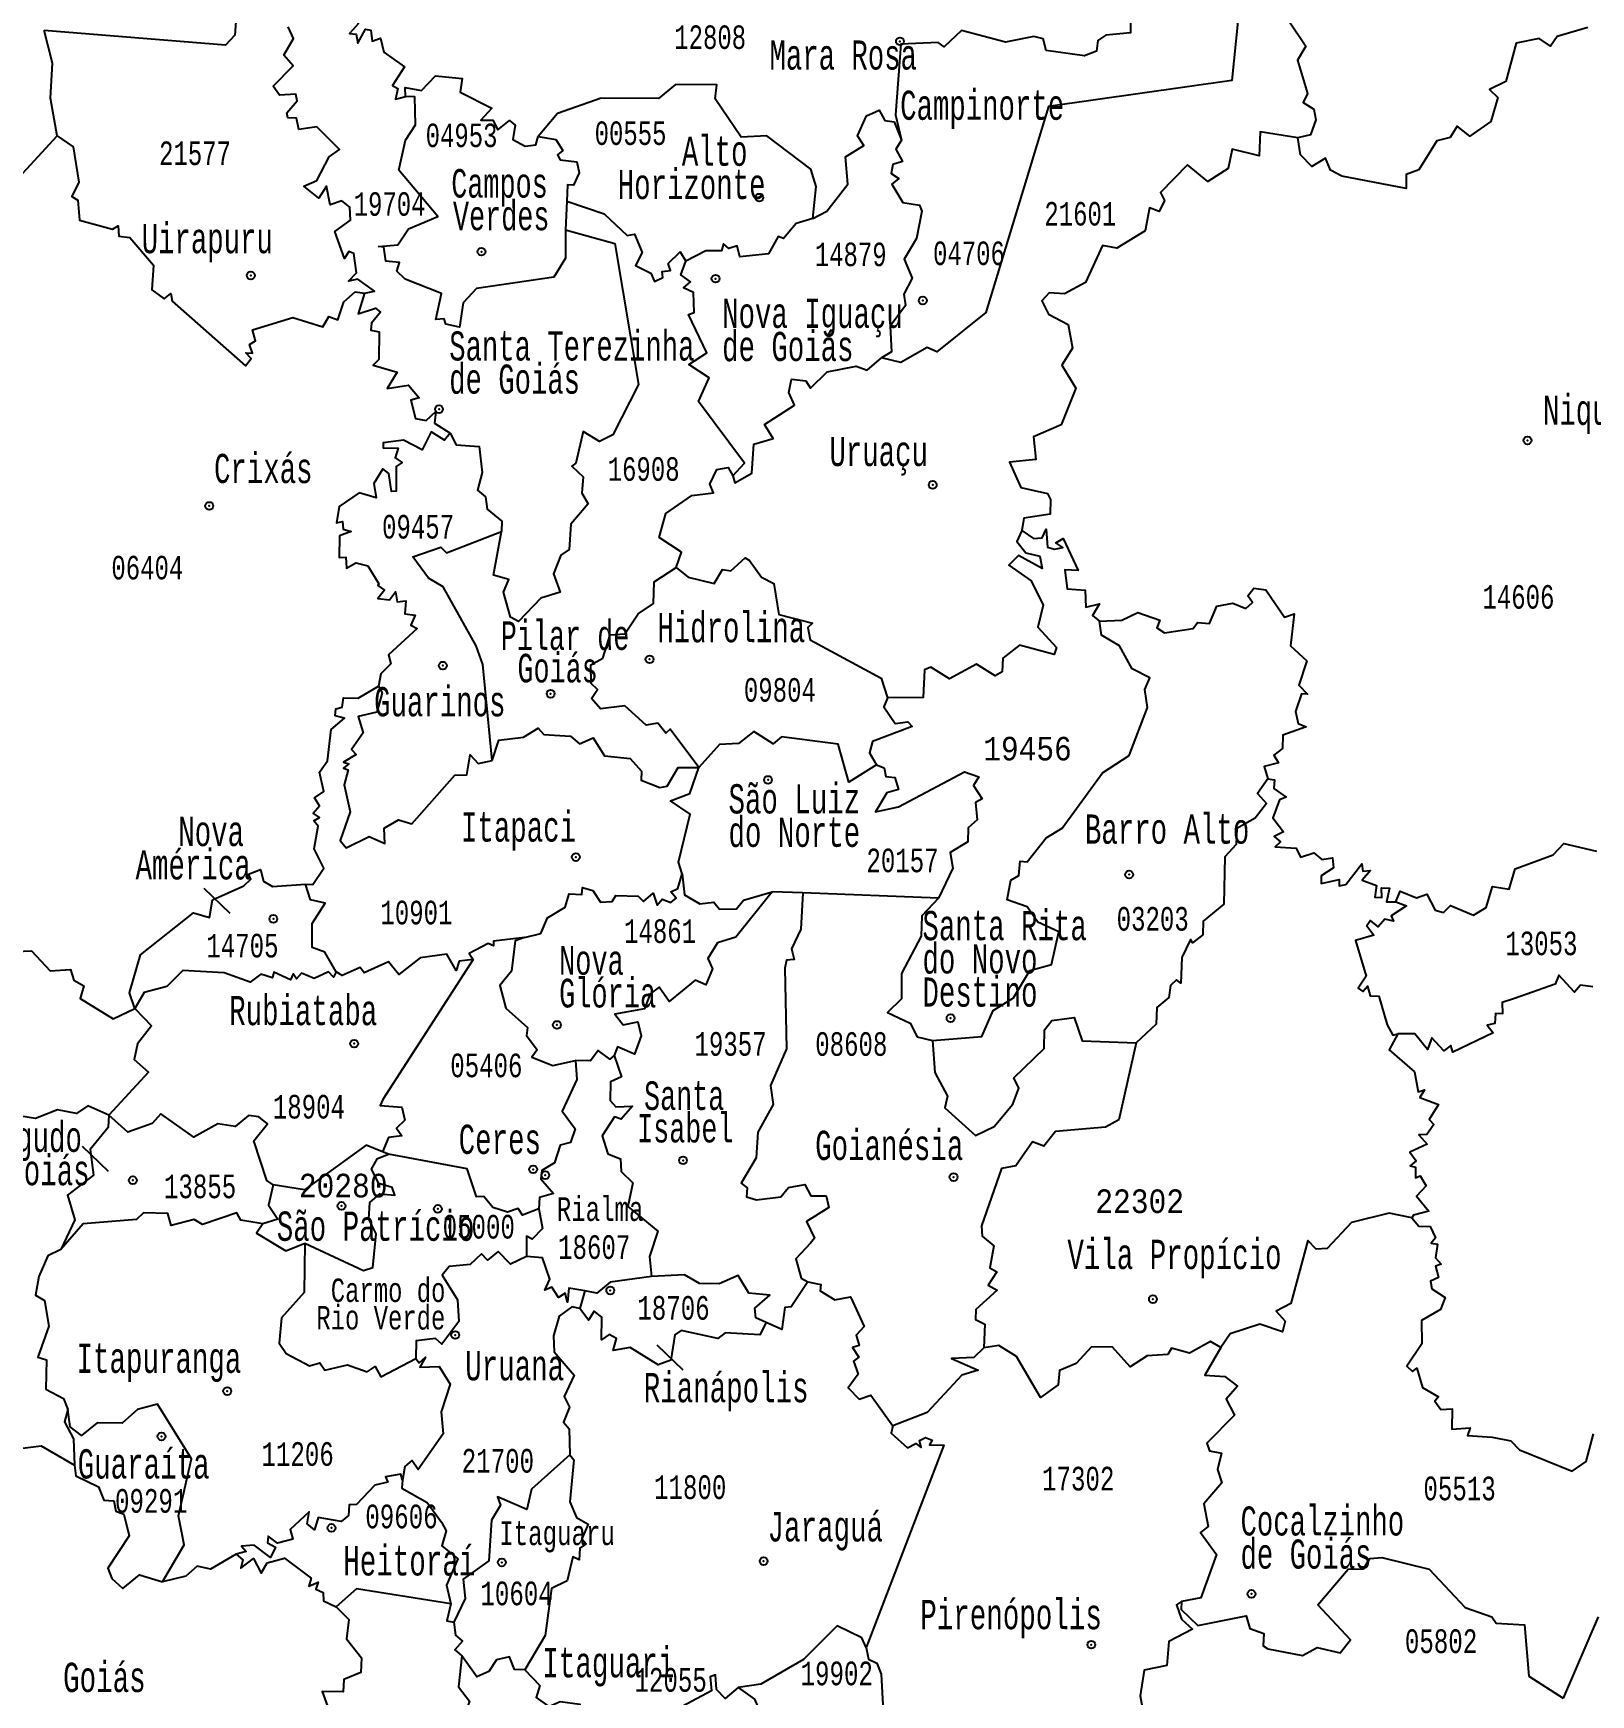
# Model space of a CAD drawing. Header units: millimetres. Extents: x 9851 to 10267, y 23387 to 23778.
# Drawn here: x 10089.04 to 10106.88, y 23565.69 to 23584.72 of the extents above; entities that cross this region are included whole.
import ezdxf
from ezdxf.enums import TextEntityAlignment as Align

# ---------------------------------------------------------------- set-up
doc = ezdxf.new("R2010")
doc.units = ezdxf.units.MM
doc.layers.add('3', color=7, linetype='Continuous')
doc.styles.add('MONOTXT', font='MONOTXT', dxfattribs={"height": 0.2})

# ---------------------------------------------------------------- blocks, each defined once
blk = doc.blocks.new('SEDE')
at = {"layer": '3', "color": 7, "linetype": 'Continuous'}
blk.add_circle((0, 0), 0.00451, dxfattribs=at)

msp = doc.modelspace()

# ---------------------------------------------------------------- linework, layer by layer
at = {"color": 7, "linetype": 'Continuous'}
for p, q in [((10095.153, 23582.793), (10095.14, 23582.468)), ((10091.298, 23574.638), (10091.002, 23574.926)), ((10097.857, 23574.876), (10097.507, 23574.887)), ((10099.41, 23574.813), (10097.857, 23574.876)), ((10089.906, 23571.685), (10089.61, 23571.973)), ((10093.113, 23571.885), (10093.042, 23571.911)), ((10095.361, 23570.32), (10095.305, 23570.116)), ((10096.485, 23569.409), (10096.188, 23569.696)), ((10106.963, 23566.587), (10106.563, 23565.654))]:
    msp.add_line(p, q, dxfattribs=at)
for points in [[(10102.957, 23586.019), (10102.771, 23584.177), (10100.669, 23583.877), (10099.951, 23581.521), (10099.39, 23581.07), (10099.28, 23581.118), (10098.98, 23580.947), (10098.756, 23581)], [(10102.957, 23586.019), (10103.066, 23585.657), (10103.404, 23585.376), (10103.37, 23585.237), (10103.481, 23585.171), (10103.413, 23584.872), (10103.617, 23584.568), (10103.521, 23584.408), (10103.635, 23584.026), (10103.585, 23583.925), (10103.708, 23583.849), (10103.731, 23583.724), (10103.669, 23583.555), (10103.525, 23583.521)], [(10091.326, 23585.651), (10091.557, 23585.414), (10091.503, 23585.16), (10091.377, 23585.009), (10091.352, 23584.693), (10091.246, 23584.579), (10089.171, 23584.75)], [(10101.943, 23585.46), (10101.74, 23585.221), (10101.511, 23585.147), (10101.607, 23584.972), (10101.607, 23584.722), (10101.326, 23584.696), (10101.234, 23584.633), (10101.218, 23584.51), (10101.081, 23584.46), (10100.642, 23584.518), (10100.607, 23584.654), (10100.502, 23584.679), (10100.178, 23584.614), (10099.673, 23584.75), (10099.477, 23584.563), (10099.406, 23584.612), (10098.98, 23584.59), (10098.918, 23583.781), (10098.986, 23583.492)], [(10092.572, 23585.392), (10092.575, 23585.289), (10092.778, 23585.179), (10092.813, 23585.051), (10092.652, 23584.959), (10092.77, 23584.829), (10092.667, 23584.714), (10092.744, 23584.707), (10092.762, 23584.602), (10092.851, 23584.764), (10092.912, 23584.753), (10092.925, 23584.628), (10093.022, 23584.662), (10093.06, 23584.499), (10093.295, 23584.331), (10093.158, 23584.117), (10093.22, 23584.086), (10093.192, 23583.961), (10093.306, 23583.994)], [(10089.319, 23583.541), (10089.243, 23583.972), (10089.264, 23584.373), (10089.171, 23584.75)], [(10092.836, 23581.742), (10092.952, 23581.764), (10092.76, 23581.901), (10092.656, 23581.879), (10092.747, 23581.973), (10092.716, 23582.194), (10092.66, 23582.218), (10092.61, 23582.137), (10092.499, 23582.448), (10092.677, 23582.577), (10092.67, 23582.724), (10092.58, 23582.8), (10092.443, 23582.753), (10092.401, 23582.966), (10092.315, 23582.828), (10092.144, 23582.965), (10092.29, 23583.031), (10092.434, 23583.303), (10092.552, 23583.385), (10092.291, 23583.646), (10092.085, 23583.616), (10092.06, 23583.746), (10091.959, 23583.749), (10091.948, 23583.806), (10092.066, 23583.942), (10092.053, 23584.018), (10091.866, 23584.008), (10091.793, 23584.11), (10092.022, 23584.345), (10091.914, 23584.464), (10092.024, 23584.656), (10091.965, 23584.79)], [(10106.847, 23584.783), (10106.496, 23584.678), (10106.417, 23584.567), (10106.29, 23584.657), (10106.024, 23584.603), (10105.908, 23584.164), (10105.718, 23584.072), (10105.816, 23583.983), (10105.734, 23583.708), (10105.494, 23583.538), (10105.349, 23583.653), (10105.268, 23583.525), (10105.118, 23583.484), (10104.91, 23583.153), (10104.764, 23583.099), (10104.767, 23582.939), (10104.027, 23583.081), (10103.899, 23583.151), (10103.841, 23583.287), (10103.685, 23583.19), (10103.555, 23583.326), (10103.525, 23583.521)], [(10093.306, 23583.994), (10093.304, 23584.095), (10093.491, 23584.061), (10093.65, 23584.228), (10093.957, 23584.199), (10093.933, 23584.042), (10094.294, 23583.86), (10094.171, 23583.722), (10094.309, 23583.72), (10094.363, 23583.612), (10094.497, 23583.718), (10094.562, 23583.666), (10094.538, 23583.501), (10094.679, 23583.423), (10094.801, 23583.44), (10094.826, 23583.534)], [(10097.97, 23582.596), (10098.01, 23582.962), (10097.948, 23583.16), (10097.443, 23583.544), (10097.151, 23583.528), (10096.854, 23583.967), (10096.872, 23584.128), (10096.398, 23584.13), (10096.203, 23583.969), (10095.546, 23583.972), (10095.048, 23583.799), (10094.826, 23583.534)], [(10095.14, 23582.468), (10095.14, 23582.14), (10095.006, 23581.924), (10094.121, 23581.795), (10093.967, 23581.631), (10093.927, 23581.35), (10093.77, 23581.385), (10093.75, 23581.449), (10093.654, 23581.438), (10093.719, 23581.739), (10093.302, 23581.903), (10093.209, 23581.993), (10093.237, 23582.094), (10093.082, 23582.106), (10093.06, 23582.268), (10093, 23582.274), (10093.221, 23582.294), (10093.342, 23582.477), (10093.679, 23582.618), (10093.23, 23583.149), (10093.307, 23583.492), (10093.422, 23583.667), (10093.413, 23583.99), (10093.306, 23583.994)], [(10097.97, 23582.596), (10098.133, 23582.678), (10098.373, 23582.989), (10098.346, 23583.303), (10098.557, 23583.432), (10098.483, 23583.542), (10098.584, 23583.77), (10098.732, 23583.835), (10098.797, 23583.719), (10098.901, 23583.701), (10098.986, 23583.492)], [(10103.525, 23583.521), (10103.094, 23583.59), (10103.082, 23583.314), (10102.774, 23583.389), (10102.727, 23583.17), (10102.496, 23583.021), (10102.263, 23583.211), (10101.951, 23582.892), (10101.997, 23582.802), (10101.939, 23582.677), (10101.825, 23582.718), (10101.777, 23582.456), (10101.453, 23582.257), (10101.29, 23582.288), (10101.095, 23581.863), (10100.855, 23581.733), (10100.676, 23581.743), (10100.594, 23581.653), (10100.67, 23581.499), (10100.896, 23581.384), (10100.946, 23581.113), (10100.824, 23580.915), (10100.982, 23580.652), (10100.814, 23580.235), (10100.497, 23580.098), (10100.525, 23579.838), (10100.223, 23579.805), (10100.354, 23579.515), (10100.659, 23579.448), (10100.693, 23579.379), (10100.689, 23579.211), (10100.388, 23579.167), (10100.365, 23579.025)], [(10087.23, 23581.274), (10089.319, 23583.541)], [(10089.319, 23583.541), (10089.501, 23583.418), (10089.567, 23583.013), (10089.485, 23582.849), (10089.555, 23582.806), (10089.573, 23582.577), (10089.952, 23582.474), (10090.018, 23582.512), (10090.026, 23582.392), (10090.149, 23582.377), (10090.42, 23582.06), (10090.401, 23581.778), (10090.544, 23581.678), (10090.619, 23581.737), (10090.637, 23581.65), (10091.476, 23580.911), (10091.54, 23580.994), (10091.477, 23581.057), (10091.557, 23581.054), (10091.522, 23581.155), (10091.591, 23581.197), (10091.556, 23581.323), (10092.018, 23581.464), (10092.36, 23581.354), (10092.428, 23581.473), (10092.531, 23581.435), (10092.601, 23581.641), (10092.731, 23581.755), (10092.836, 23581.742)], [(10094.826, 23583.534), (10095.028, 23583.499), (10095.108, 23583.376), (10095.048, 23583.325), (10095.08, 23583.267), (10095.269, 23583.245), (10095.297, 23583.12), (10095.229, 23582.979), (10095.164, 23582.983), (10095.153, 23582.793)], [(10098.986, 23583.492), (10098.921, 23583.391), (10098.998, 23583.25), (10098.888, 23583.215), (10098.868, 23583.112), (10098.957, 23583.054), (10098.877, 23582.989), (10099.002, 23582.779), (10099.193, 23582.747), (10099.219, 23582.679), (10099.158, 23582.368), (10099.016, 23582.13), (10099.108, 23581.912), (10099.015, 23581.73), (10099.032, 23581.599), (10098.858, 23581.363), (10098.873, 23581.068), (10098.756, 23581)], [(10095.153, 23582.793), (10095.583, 23582.649), (10095.846, 23582.402), (10095.93, 23582.417), (10096.016, 23582.205), (10095.939, 23582.059), (10096.115, 23581.97), (10096.157, 23581.876), (10096.252, 23581.921), (10096.246, 23581.989), (10096.343, 23582.001), (10096.313, 23582.079), (10096.452, 23582.216), (10096.516, 23582.108)], [(10095.14, 23582.468), (10095.706, 23582.31), (10095.975, 23580.694), (10095.68, 23580.118), (10095.528, 23580.044), (10095.34, 23580.158), (10095.258, 23579.793), (10095.213, 23579.759), (10095.341, 23579.637), (10095.328, 23579.452), (10095.4, 23579.328), (10095.2, 23579.097), (10095.183, 23578.808), (10095.087, 23578.74), (10095.003, 23578.527), (10095.077, 23578.319), (10094.855, 23578.251), (10094.602, 23577.981), (10094.508, 23578.031), (10094.43, 23578.318), (10094.492, 23578.462), (10094.315, 23578.514), (10094.406, 23579.012)], [(10097.97, 23582.596), (10097.782, 23582.537), (10097.635, 23582.367), (10097.576, 23582.388), (10097.462, 23582.191), (10097.136, 23582.157), (10097.104, 23582.283), (10097.01, 23582.251), (10096.95, 23582.306), (10096.924, 23582.225), (10096.748, 23582.225), (10096.516, 23582.108)], [(10097.057, 23579.649), (10097.189, 23579.793), (10096.663, 23580.499), (10096.784, 23580.773), (10096.551, 23580.923), (10096.756, 23581.058), (10096.547, 23581.498), (10096.611, 23581.518), (10096.605, 23581.747), (10096.492, 23581.801), (10096.572, 23581.872), (10096.459, 23581.951), (10096.516, 23582.108)], [(10092.836, 23581.742), (10092.767, 23581.505), (10092.963, 23581.57), (10093.02, 23581.523), (10092.917, 23581.397), (10092.91, 23581.316), (10093.007, 23581.298), (10093.002, 23580.982), (10092.938, 23580.917), (10093.211, 23580.838), (10093.099, 23580.648), (10093.342, 23580.686), (10093.465, 23580.542), (10093.367, 23580.517), (10093.422, 23580.306), (10093.544, 23580.285), (10093.653, 23580.387), (10093.638, 23580.252), (10093.817, 23580.137)], [(10097.057, 23579.649), (10097.077, 23579.568), (10097.272, 23579.68), (10097.297, 23580.012), (10097.517, 23580.078), (10097.419, 23580.238), (10097.762, 23580.459), (10097.695, 23580.605), (10097.728, 23580.757), (10097.891, 23580.736), (10097.944, 23580.655), (10098.136, 23580.84), (10098.466, 23580.904), (10098.594, 23580.858), (10098.756, 23581)], [(10093.817, 23580.137), (10093.755, 23580.058), (10093.602, 23580.153), (10093.498, 23579.948), (10093.285, 23580.058), (10093.052, 23580.027), (10093.051, 23579.969), (10093.222, 23579.968), (10093.187, 23579.854), (10093.27, 23579.801), (10093.202, 23579.758), (10093.201, 23579.473), (10093.147, 23579.472), (10093.117, 23579.675), (10093.046, 23579.728), (10092.945, 23579.562), (10092.972, 23579.396), (10092.775, 23579.457), (10092.548, 23579.299), (10092.517, 23579.112), (10092.585, 23579.126), (10092.595, 23579.038), (10092.686, 23579.014), (10092.552, 23578.964), (10092.549, 23578.716), (10092.625, 23578.717), (10092.632, 23578.594), (10092.737, 23578.655), (10092.876, 23578.621), (10093.002, 23578.415), (10092.99, 23578.396), (10093.068, 23578.342), (10092.99, 23578.247), (10093.125, 23578.23), (10093.194, 23578.323), (10093.21, 23578.208), (10093.311, 23578.218), (10093.3, 23578.068), (10093.417, 23578.055), (10093.367, 23577.941), (10093.441, 23577.902), (10093.113, 23577.599), (10093.141, 23577.496), (10093.023, 23577.382), (10092.997, 23577.241)], [(10093.817, 23580.137), (10093.889, 23580.006), (10094.151, 23579.987), (10094.186, 23579.688), (10094.133, 23579.487), (10094.223, 23579.41), (10094.242, 23579.267), (10094.412, 23579.132), (10094.406, 23579.012)], [(10096.407, 23578.601), (10096.469, 23578.774), (10096.213, 23578.943), (10096.288, 23579.22), (10096.585, 23579.423), (10096.833, 23579.454), (10096.791, 23579.554), (10096.872, 23579.721), (10097.003, 23579.744), (10097.057, 23579.649)], [(10094.299, 23576.39), (10094.193, 23577.491), (10094.118, 23577.703), (10093.739, 23578.38), (10093.571, 23578.477), (10093.393, 23578.722), (10093.712, 23578.833), (10093.778, 23578.767), (10094.406, 23579.012)], [(10100.365, 23579.025), (10100.309, 23578.897), (10100.412, 23578.767), (10100.572, 23578.729), (10100.597, 23578.587), (10100.328, 23578.736), (10100.216, 23578.626), (10100.47, 23578.447), (10100.608, 23578.169), (10100.546, 23577.916), (10100.761, 23577.686), (10100.735, 23577.606), (10100.337, 23577.71), (10100.147, 23577.561), (10100.141, 23577.404), (10100.06, 23577.361), (10099.844, 23577.492), (10099.535, 23577.325), (10099.322, 23577.459), (10099.251, 23577.427), (10099.235, 23577.111), (10098.826, 23577.11)], [(10100.365, 23579.025), (10100.499, 23578.933), (10100.599, 23578.94), (10100.642, 23579.039), (10100.657, 23578.833), (10100.739, 23578.812), (10100.835, 23578.828), (10100.754, 23578.883), (10100.839, 23578.932), (10101.008, 23578.566), (10100.856, 23578.574), (10100.882, 23578.357), (10101.088, 23578.342), (10101.098, 23578.145), (10101.252, 23578.185), (10101.175, 23578.049), (10101.254, 23577.986)], [(10096.407, 23578.601), (10096.542, 23578.488), (10096.843, 23578.417), (10096.936, 23578.579), (10097.032, 23578.564), (10097.196, 23578.71), (10097.246, 23578.68), (10097.384, 23578.488), (10097.525, 23578.417), (10097.583, 23578.063), (10097.969, 23577.963), (10097.913, 23577.915), (10097.942, 23577.771), (10098.752, 23577.334), (10098.826, 23577.11)], [(10096.665, 23576.31), (10096.339, 23576.749), (10096.288, 23576.702), (10096.198, 23576.819), (10096.063, 23576.795), (10095.817, 23577.016), (10095.54, 23576.981), (10095.438, 23577.099), (10095.506, 23577.204), (10095.434, 23577.272), (10095.43, 23577.487), (10095.568, 23577.562), (10095.652, 23577.828), (10095.817, 23577.842), (10095.972, 23578.07), (10096.145, 23578.187), (10096.155, 23578.435), (10096.407, 23578.601)], [(10101.254, 23577.986), (10101.51, 23577.999), (10101.693, 23578.087), (10101.943, 23577.996), (10101.911, 23577.908), (10101.997, 23577.851), (10102.328, 23577.901), (10102.375, 23577.969), (10102.514, 23577.959), (10102.596, 23578.157), (10102.78, 23578.192), (10102.93, 23578.131), (10103.007, 23578.199), (10102.951, 23578.275), (10103.02, 23578.362), (10103.16, 23578.345), (10103.374, 23578.031), (10103.483, 23578.07), (10103.44, 23577.704), (10103.629, 23577.531), (10103.536, 23577.255), (10103.636, 23577.152), (10103.568, 23577.155), (10103.498, 23576.953), (10103.529, 23576.816), (10103.622, 23576.777), (10103.353, 23576.68), (10103.35, 23576.529), (10103.25, 23576.451), (10103.302, 23576.365), (10103.139, 23576.322), (10103.182, 23576.18)], [(10099.341, 23573.185), (10099.906, 23573.23), (10100.035, 23573.529), (10100.27, 23573.674), (10100.457, 23573.985), (10100.705, 23574.056), (10100.788, 23574.429), (10100.546, 23574.538), (10100.427, 23574.716), (10100.197, 23574.794), (10100.238, 23575.019), (10100.332, 23575.073), (10100.347, 23575.237), (10100.427, 23575.229), (10100.643, 23575.504), (10100.827, 23575.615), (10101.29, 23576.251), (10101.594, 23576.449), (10101.804, 23576.997), (10101.773, 23577.202), (10101.832, 23577.337), (10101.629, 23577.44), (10101.481, 23577.703), (10101.276, 23577.826), (10101.254, 23577.986)], [(10092.163, 23574.975), (10092.246, 23574.97), (10092.371, 23575.158), (10092.26, 23575.38), (10092.308, 23575.637), (10092.256, 23575.7), (10092.323, 23575.738), (10092.25, 23575.788), (10092.323, 23575.87), (10092.265, 23575.963), (10092.373, 23576.034), (10092.324, 23576.256), (10092.415, 23576.387), (10092.457, 23576.747), (10092.607, 23576.877), (10092.503, 23576.901), (10092.509, 23576.981), (10092.583, 23577.001), (10092.597, 23577.107), (10092.765, 23577.103), (10092.997, 23577.241)], [(10092.997, 23577.241), (10093.04, 23577.167), (10092.979, 23576.943), (10092.764, 23576.893), (10092.823, 23576.709), (10092.687, 23576.517), (10092.742, 23576.46), (10092.599, 23576.371), (10092.657, 23576.351), (10092.599, 23576.303), (10092.649, 23576.285), (10092.603, 23576.113), (10092.672, 23575.804), (10092.56, 23575.476), (10092.626, 23575.389), (10092.891, 23575.52), (10093.072, 23575.44), (10093.062, 23575.615), (10093.227, 23575.712), (10093.379, 23575.665), (10093.873, 23576.221), (10094.008, 23576.227), (10094.046, 23576.454), (10094.138, 23576.356), (10094.299, 23576.39)], [(10098.826, 23577.11), (10098.785, 23577.005), (10098.913, 23576.815), (10099.061, 23576.835), (10099.107, 23576.781), (10098.653, 23576.61), (10098.621, 23576.479), (10098.7, 23576.341)], [(10094.299, 23576.39), (10094.377, 23576.623), (10094.658, 23576.657), (10094.827, 23576.759), (10094.891, 23576.69), (10095.197, 23576.67), (10095.299, 23576.583), (10095.457, 23576.65), (10095.587, 23576.444), (10095.879, 23576.413), (10096.01, 23576.268), (10096.004, 23576.165), (10096.219, 23576.081), (10096.305, 23576.096), (10096.431, 23576.311), (10096.665, 23576.31)], [(10098.7, 23576.341), (10098.384, 23576.144), (10098.263, 23576.579), (10097.611, 23576.662), (10097.517, 23576.583), (10097.295, 23576.724), (10097.122, 23576.585), (10096.902, 23576.575), (10096.665, 23576.31)], [(10098.7, 23576.341), (10098.787, 23576.305), (10098.809, 23576.209), (10098.909, 23576.195), (10098.951, 23576.058), (10098.82, 23576.021), (10098.688, 23575.803), (10098.953, 23575.862), (10099.708, 23576.261), (10099.872, 23576.203), (10099.812, 23576.106), (10099.911, 23575.952), (10099.833, 23575.91), (10099.853, 23575.71), (10099.751, 23575.619), (10099.748, 23575.459), (10099.545, 23575.338), (10099.575, 23575.159), (10099.41, 23574.813)], [(10096.474, 23575.093), (10096.433, 23575.225), (10096.567, 23575.776), (10096.34, 23575.93), (10096.562, 23576.014), (10096.665, 23576.31)], [(10103.182, 23576.18), (10103.062, 23576.012), (10103.165, 23575.899), (10103.038, 23575.729), (10102.825, 23575.611), (10102.819, 23575.429), (10102.69, 23575.286), (10102.676, 23574.745), (10102.442, 23574.552), (10102.436, 23574.393), (10102.32, 23574.304), (10102.294, 23574.343), (10102.195, 23574.137), (10102.184, 23573.843), (10102.137, 23573.879), (10102.067, 23573.813), (10102.047, 23573.679), (10101.909, 23573.561), (10101.901, 23573.372), (10101.674, 23573.157)], [(10103.182, 23576.18), (10103.258, 23576.17), (10103.25, 23576.07), (10103.39, 23575.97), (10103.316, 23575.94), (10103.237, 23575.734), (10103.36, 23575.575), (10103.253, 23575.521), (10103.328, 23575.459), (10103.265, 23575.404), (10103.506, 23575.386), (10103.556, 23575.283), (10103.709, 23575.333), (10103.799, 23575.259), (10103.92, 23575.278), (10103.932, 23575.163), (10103.792, 23575.069), (10103.792, 23574.983), (10103.997, 23575.03), (10104, 23574.954), (10104.075, 23574.971), (10104.256, 23575.209), (10104.269, 23575.123), (10104.356, 23575.13), (10104.262, 23575.02), (10104.427, 23574.959), (10104.408, 23574.825), (10104.486, 23574.821), (10104.483, 23574.931), (10104.573, 23574.928), (10104.541, 23574.771), (10104.647, 23574.772)], [(10087.612, 23575.359), (10087.719, 23575.398), (10087.948, 23575.331), (10088.071, 23575.196), (10088.313, 23575.134), (10088.391, 23574.67), (10088.728, 23574.596), (10088.686, 23574.478), (10088.91, 23574.424), (10088.87, 23574.315), (10088.764, 23574.305), (10088.846, 23574.203), (10089.024, 23574.21), (10089.239, 23573.982), (10089.473, 23573.998), (10089.511, 23573.874), (10089.625, 23573.809), (10089.581, 23573.665), (10089.959, 23573.433), (10090.208, 23573.552)], [(10104.647, 23574.772), (10104.697, 23574.894), (10104.882, 23574.819), (10105.002, 23574.862), (10105.096, 23574.679), (10105.194, 23574.649), (10105.273, 23574.732), (10105.536, 23574.619), (10105.681, 23574.709), (10105.753, 23574.95), (10105.943, 23574.918), (10106.015, 23575.151), (10106.449, 23575.31), (10106.571, 23575.439), (10106.945, 23575.352)], [(10090.208, 23573.552), (10090.146, 23573.73), (10090.273, 23574.166), (10090.879, 23574.648), (10091.063, 23574.595), (10091.097, 23574.797), (10091.457, 23574.956), (10091.538, 23575.033), (10091.509, 23575.091), (10091.647, 23575.143), (10091.683, 23575.01), (10091.784, 23574.95), (10092.163, 23574.975)], [(10094.67, 23574.366), (10094.857, 23574.41), (10094.934, 23574.591), (10095.137, 23574.71), (10095.182, 23574.863), (10095.326, 23574.856), (10095.335, 23574.938), (10095.452, 23574.903), (10095.539, 23574.769), (10095.675, 23574.776), (10095.715, 23574.845), (10095.97, 23574.839), (10096.034, 23574.777), (10096.142, 23574.87), (10096.189, 23574.734), (10096.245, 23574.804), (10096.346, 23574.764), (10096.405, 23574.816), (10096.347, 23574.886), (10096.425, 23574.925), (10096.474, 23575.093)], [(10096.474, 23575.093), (10096.503, 23574.852), (10096.677, 23574.749), (10096.836, 23574.77), (10096.904, 23574.689), (10097.099, 23574.694), (10097.177, 23574.793), (10097.507, 23574.887)], [(10092.514, 23573.973), (10092.382, 23574.196), (10092.24, 23574.249), (10092.239, 23574.526), (10092.386, 23574.758), (10092.219, 23574.794), (10092.163, 23574.975)], [(10097.507, 23574.887), (10097.091, 23574.369), (10096.878, 23574.303), (10096.77, 23574.125), (10096.823, 23574.007), (10096.746, 23573.822), (10096.623, 23573.875), (10096.325, 23573.63), (10096.212, 23573.797), (10096.107, 23573.721), (10096.044, 23573.549), (10095.705, 23573.488), (10095.799, 23573.363), (10095.966, 23573.398), (10096.006, 23573.238), (10095.931, 23573.03), (10095.734, 23573.113), (10095.697, 23573.012)], [(10097.857, 23574.876), (10097.833, 23574.461), (10097.728, 23574.233), (10097.758, 23574.112), (10097.669, 23574.106), (10097.65, 23574.014), (10097.67, 23573.088), (10097.486, 23572.67), (10097.516, 23572.452), (10097.343, 23572.135), (10097.324, 23571.84), (10097.15, 23571.553), (10097.22, 23571.5), (10097.211, 23571.394), (10097.327, 23571.361), (10097.605, 23571.397), (10097.691, 23571.503), (10097.878, 23571.536), (10097.95, 23571.407), (10098.124, 23571.407), (10098.155, 23571.275), (10097.899, 23571.112), (10097.99, 23570.921), (10097.945, 23570.863), (10097.778, 23570.686), (10097.838, 23570.464), (10097.916, 23570.423)], [(10099.41, 23574.813), (10099.219, 23574.611), (10099.212, 23574.379), (10098.985, 23573.952), (10098.986, 23573.663), (10098.827, 23573.505), (10099.085, 23573.383), (10099.165, 23573.226), (10099.341, 23573.185)], [(10104.647, 23574.772), (10104.768, 23574.727), (10104.593, 23574.611), (10104.621, 23574.551), (10104.52, 23574.576), (10104.443, 23574.487), (10104.356, 23574.557), (10104.316, 23574.499), (10104.395, 23574.392), (10104.187, 23574.329), (10104.309, 23573.923), (10104.216, 23573.785), (10104.268, 23573.747), (10104.323, 23573.808), (10104.352, 23573.697), (10104.451, 23573.694), (10104.548, 23573.363), (10104.614, 23573.247), (10104.669, 23573.263)], [(10094.67, 23574.366), (10094.314, 23574.323), (10094.314, 23574.267), (10094.252, 23574.296), (10094.038, 23574.181), (10094.083, 23574.114)], [(10094.67, 23574.366), (10094.562, 23574.327), (10094.522, 23573.978), (10094.386, 23573.815), (10094.457, 23573.554), (10094.706, 23573.332), (10094.693, 23573.244), (10094.816, 23573.08), (10094.752, 23572.994), (10094.995, 23572.898), (10095.255, 23572.957)], [(10094.083, 23574.114), (10093.92, 23574.095), (10093.887, 23573.988), (10093.779, 23574.172), (10093.476, 23574.13), (10093.232, 23573.939), (10093.112, 23574.087), (10092.835, 23573.96), (10092.787, 23574.02), (10092.581, 23573.93), (10092.514, 23573.973)], [(10094.083, 23574.114), (10093.049, 23572.51), (10093.018, 23572.441), (10093.267, 23572.422), (10093.299, 23572.274), (10093.205, 23572.181), (10093.267, 23572.093), (10093.111, 23572.074), (10093.042, 23571.911)], [(10092.514, 23573.973), (10092.483, 23573.912), (10092.425, 23573.971), (10092.263, 23573.893), (10092.115, 23573.956), (10092.058, 23573.892), (10092.021, 23573.95), (10091.991, 23573.881), (10091.798, 23573.966), (10091.784, 23573.902), (10091.649, 23573.944), (10091.527, 23573.853), (10091.232, 23573.958), (10090.756, 23573.987), (10090.576, 23573.802), (10090.314, 23573.736), (10090.208, 23573.552)], [(10106.902, 23573.801), (10106.762, 23573.817), (10106.692, 23573.74), (10106.512, 23573.932), (10106.471, 23573.831), (10106.006, 23573.665), (10105.865, 23573.621), (10105.87, 23573.49), (10105.79, 23573.495), (10105.78, 23573.381), (10105.694, 23573.359), (10105.761, 23573.274), (10105.299, 23573.05), (10105.277, 23573.126), (10105.195, 23573.068), (10105.06, 23573.214), (10105.01, 23573.083), (10104.863, 23573.261), (10104.669, 23573.263)], [(10090.208, 23573.552), (10090.397, 23573.354), (10090.237, 23573.145), (10090.201, 23572.966), (10090.366, 23572.822), (10089.91, 23572.331)], [(10099.341, 23573.185), (10099.368, 23572.818), (10099.513, 23572.547), (10099.483, 23572.416), (10099.834, 23572.097), (10100.046, 23572.202), (10100.26, 23572.457), (10100.332, 23572.638), (10100.274, 23572.756), (10100.619, 23573.092), (10100.623, 23573.307), (10100.708, 23573.413), (10100.965, 23573.45), (10101.054, 23573.182), (10101.674, 23573.157)], [(10101.674, 23573.157), (10101.475, 23572.278), (10101.322, 23572.191), (10100.75, 23572.144), (10100.617, 23571.975), (10100.485, 23572.026), (10100.294, 23571.751), (10100.131, 23571.721), (10099.902, 23571.063), (10099.909, 23570.946), (10100.044, 23570.833), (10099.999, 23570.584), (10100.078, 23570.537), (10099.978, 23570.385), (10100.084, 23570.325), (10099.836, 23570.106), (10099.835, 23569.992), (10099.941, 23569.936), (10099.93, 23569.668)], [(10104.669, 23573.263), (10104.569, 23573.078), (10104.862, 23572.825), (10104.901, 23572.599), (10104.976, 23572.621), (10104.922, 23572.533), (10105.135, 23572.452), (10105.027, 23572.281), (10105.082, 23572.223), (10105.001, 23572.108), (10104.911, 23572.105), (10105.007, 23571.998), (10104.806, 23571.907), (10104.88, 23571.808), (10104.81, 23571.75), (10104.874, 23571.735), (10104.874, 23571.612), (10104.927, 23571.636), (10104.995, 23571.522), (10104.884, 23571.402), (10105.024, 23571.232), (10104.848, 23571.186), (10104.829, 23571.154)], [(10095.255, 23572.957), (10095.269, 23572.737), (10095.101, 23572.377), (10095.25, 23572.174), (10095.197, 23572.017), (10095.079, 23571.985), (10095.014, 23571.784), (10094.868, 23571.695), (10094.858, 23571.601), (10095.001, 23571.434), (10094.842, 23571.387), (10094.835, 23571.257)], [(10095.697, 23573.012), (10095.647, 23572.97), (10095.512, 23573.07), (10095.425, 23572.953), (10095.255, 23572.957)], [(10095.697, 23573.012), (10095.782, 23572.77), (10095.654, 23572.711), (10095.652, 23572.499), (10095.715, 23572.427), (10095.907, 23572.435), (10095.777, 23572.285), (10095.7, 23572.313), (10095.559, 23572.093), (10095.624, 23571.886), (10095.768, 23571.831), (10095.777, 23571.686), (10095.912, 23571.554), (10095.852, 23571.284), (10096.195, 23571.002), (10096.101, 23570.712), (10096.124, 23570.483)], [(10089.91, 23572.331), (10089.67, 23572.437), (10089.54, 23572.349), (10089.321, 23572.391), (10089.071, 23572.293), (10088.157, 23572.437)], [(10089.91, 23572.331), (10089.904, 23572.19), (10089.696, 23571.936), (10089.734, 23571.642), (10089.438, 23571.416), (10089.519, 23571.132), (10089.362, 23570.793)], [(10091.791, 23571.533), (10091.721, 23571.584), (10091.57, 23572.035), (10091.727, 23572.232), (10091.629, 23572.313), (10091.508, 23572.326), (10091.355, 23572.199), (10091.16, 23572.23), (10090.885, 23572.079), (10090.507, 23572.347), (10090.408, 23572.233), (10090.127, 23572.134), (10089.91, 23572.331)], [(10093.042, 23571.911), (10092.857, 23571.988), (10092.15, 23571.474), (10091.791, 23571.533)], [(10092.155, 23570.866), (10092.825, 23570.551), (10092.934, 23570.587), (10092.972, 23570.971), (10092.886, 23571.138), (10092.9, 23571.332), (10093.012, 23571.43), (10093.185, 23571.413), (10093.154, 23571.502), (10093.002, 23571.549), (10092.917, 23571.711), (10092.987, 23571.835), (10093.113, 23571.885)], [(10094.835, 23571.257), (10094.646, 23571.184), (10094.597, 23571.261), (10094.474, 23571.22), (10094.307, 23571.272), (10094.203, 23571.399), (10094.121, 23571.395), (10094.015, 23571.717), (10093.113, 23571.885)], [(10091.791, 23571.533), (10091.738, 23571.301), (10091.844, 23571.139), (10091.672, 23571.088)], [(10091.672, 23571.088), (10091.423, 23571.127), (10091.374, 23571.212), (10090.981, 23571.077), (10090.888, 23571.136), (10090.623, 23571.066), (10090.585, 23571.206), (10090.308, 23571.213), (10090.227, 23571.134), (10089.617, 23571.087), (10089.362, 23570.793)], [(10094.835, 23571.257), (10094.874, 23571.032), (10094.756, 23570.91), (10094.693, 23570.945), (10094.692, 23570.712)], [(10104.829, 23571.154), (10104.571, 23571.208), (10104.138, 23571.102), (10103.859, 23570.805), (10103.736, 23570.797), (10103.638, 23570.897), (10103.445, 23570.173), (10103.276, 23570.087), (10103.379, 23569.971), (10103.349, 23569.851), (10103.09, 23569.939), (10102.752, 23569.825), (10102.643, 23569.672)], [(10091.672, 23571.088), (10091.601, 23570.978), (10091.936, 23570.776), (10092.155, 23570.866)], [(10104.829, 23571.154), (10104.911, 23571.061), (10105.04, 23571.057), (10105.103, 23570.926), (10105.05, 23570.863), (10105.125, 23570.854), (10105.102, 23570.695), (10105.166, 23570.624), (10105.101, 23570.603), (10105.136, 23570.471), (10105.044, 23570.428), (10105.059, 23570.343), (10105.211, 23570.242), (10105.16, 23570.106), (10104.941, 23569.981), (10104.945, 23569.711), (10104.773, 23569.456), (10104.838, 23569.394), (10104.887, 23569.432), (10104.954, 23569.211), (10105.134, 23569.107), (10105.093, 23569.056), (10105.163, 23568.962), (10105.294, 23568.967), (10105.289, 23568.734), (10105.5, 23568.75), (10105.469, 23568.663), (10105.749, 23568.643), (10105.965, 23568.603), (10106.065, 23568.5), (10106.667, 23568.253), (10106.825, 23568.364), (10106.91, 23568.683)], [(10092.155, 23570.866), (10092.146, 23570.299), (10091.888, 23570.01), (10091.862, 23569.721), (10091.942, 23569.601), (10092.209, 23569.461), (10092.325, 23569.494), (10092.384, 23569.411), (10092.644, 23569.471), (10092.868, 23569.393), (10092.959, 23569.451), (10093.025, 23569.335), (10093.424, 23569.543)], [(10089.362, 23570.793), (10089.212, 23570.719), (10089.107, 23570.484), (10089.07, 23570.268), (10089.174, 23570.21), (10089.223, 23569.916), (10089.099, 23569.561), (10089.196, 23569.528), (10089.19, 23569.193), (10089.39, 23569.088), (10089.44, 23568.96)], [(10094.692, 23570.712), (10094.508, 23570.624), (10094.369, 23570.77), (10094.247, 23570.671), (10094.176, 23570.741), (10094.048, 23570.622), (10093.807, 23570.596), (10093.728, 23570.498), (10093.901, 23570.216), (10093.917, 23569.968), (10093.724, 23569.707), (10093.652, 23569.773), (10093.429, 23569.746), (10093.424, 23569.543)], [(10095.361, 23570.32), (10095.177, 23570.35), (10095.162, 23570.191), (10095.135, 23570.294), (10095.058, 23570.243), (10094.984, 23570.362), (10094.904, 23570.326), (10094.96, 23570.453), (10094.874, 23570.695), (10094.692, 23570.712)], [(10096.124, 23570.483), (10095.651, 23570.417), (10095.499, 23570.294), (10095.361, 23570.32)], [(10097.437, 23569.956), (10097.32, 23570.009), (10097.306, 23570.121), (10097.48, 23570.271), (10097.238, 23570.291), (10097.117, 23570.495), (10096.899, 23570.398), (10096.673, 23570.404), (10096.501, 23570.502), (10096.124, 23570.483)], [(10097.916, 23570.423), (10097.724, 23570.135), (10097.652, 23570.127), (10097.616, 23569.878), (10097.437, 23569.956)], [(10097.916, 23570.423), (10098.063, 23570.391), (10098.057, 23570.319), (10098.225, 23570.215), (10098.404, 23570.249), (10098.559, 23569.91), (10098.467, 23569.812), (10098.503, 23569.692), (10098.424, 23569.669), (10098.497, 23569.559), (10098.437, 23569.514), (10098.489, 23569.366), (10098.376, 23569.208), (10098.502, 23569.079), (10098.634, 23569.126), (10098.889, 23568.772)], [(10095.305, 23570.116), (10095.21, 23570.137), (10095.066, 23570.029), (10095, 23569.805), (10095.008, 23569.62), (10095.239, 23569.354), (10095.125, 23569.111), (10095.184, 23568.986), (10095.118, 23568.817), (10095.18, 23568.738), (10095.188, 23568.442)], [(10097.437, 23569.956), (10097.365, 23569.817), (10096.968, 23569.84), (10096.883, 23569.772), (10096.463, 23569.866), (10096.391, 23569.814), (10096.345, 23569.526), (10096.202, 23569.47), (10095.88, 23569.672), (10095.685, 23569.637), (10095.724, 23569.773), (10095.638, 23569.82), (10095.55, 23569.759), (10095.554, 23570.016), (10095.468, 23570.088), (10095.403, 23569.984), (10095.305, 23570.116)], [(10099.93, 23569.668), (10099.814, 23569.557), (10099.558, 23569.545), (10099.866, 23569.41), (10099.679, 23569.352), (10099.279, 23568.928), (10098.889, 23568.772)], [(10102.643, 23569.672), (10102.526, 23569.739), (10102.284, 23569.604), (10102.078, 23569.663), (10102.035, 23569.59), (10101.801, 23569.575), (10101.606, 23569.449), (10101.403, 23569.675), (10101.161, 23569.677), (10100.988, 23569.487), (10100.795, 23569.407), (10100.781, 23569.241), (10100.579, 23569.097), (10100.303, 23569.568), (10100.1, 23569.695), (10099.93, 23569.668)], [(10102.643, 23569.672), (10102.461, 23569.355), (10102.69, 23569.337), (10102.833, 23569.228), (10102.703, 23569.078), (10102.8, 23568.896), (10102.484, 23568.576), (10102.515, 23568.489), (10102.652, 23568.462), (10102.605, 23568.275), (10102.655, 23568.119), (10102.449, 23567.881), (10102.499, 23567.621), (10102.41, 23567.552), (10102.592, 23567.302), (10102.415, 23566.805), (10102.192, 23566.763)], [(10093.424, 23569.543), (10093.463, 23569.495), (10093.535, 23569.561), (10093.47, 23569.447), (10093.691, 23569.453), (10093.82, 23569.249), (10093.714, 23568.933), (10093.738, 23568.682), (10093.454, 23568.274), (10093.379, 23568.376), (10093.298, 23568.308), (10093.272, 23568.151)], [(10089.44, 23568.96), (10089.404, 23568.821), (10089.504, 23568.625), (10089.517, 23568.323)], [(10090.524, 23566.986), (10090.772, 23567.411), (10090.707, 23567.742), (10090.856, 23568.395), (10090.468, 23569.022), (10090.24, 23568.959), (10090.063, 23568.805), (10089.778, 23568.809), (10089.599, 23568.662), (10089.469, 23568.762), (10089.44, 23568.96)], [(10098.889, 23568.772), (10098.869, 23568.691), (10099.054, 23568.522), (10099.152, 23568.571), (10099.212, 23568.524), (10099.193, 23568.604), (10099.262, 23568.638), (10099.336, 23568.611), (10099.308, 23568.556), (10099.47, 23568.554), (10098.583, 23566.236)], [(10088.767, 23568.498), (10089.137, 23568.544), (10089.517, 23568.323)], [(10095.188, 23568.442), (10094.751, 23568.048), (10094.698, 23567.815), (10094.361, 23567.961), (10094.396, 23567.864), (10094.29, 23567.692), (10094.263, 23567.228), (10093.968, 23567.018), (10093.992, 23566.795), (10093.862, 23566.526)], [(10095.188, 23568.442), (10095.236, 23568.383), (10095.189, 23567.905), (10095.266, 23567.723), (10095.4, 23567.649), (10095.327, 23567.48), (10095.375, 23567.424), (10095.302, 23567.372), (10095.295, 23567.24), (10095.222, 23567.273), (10095.159, 23567), (10094.979, 23566.91), (10094.908, 23566.374), (10094.675, 23565.979)], [(10089.517, 23568.323), (10089.533, 23568.2), (10089.792, 23568.076), (10089.854, 23567.922), (10089.968, 23567.913), (10089.992, 23567.797), (10090.082, 23567.763), (10090.143, 23567.515), (10089.9, 23567.144), (10089.943, 23567.026), (10090.07, 23566.912), (10090.263, 23567.067), (10090.524, 23566.986)], [(10093.272, 23568.151), (10093.253, 23568.219), (10093.079, 23568.188), (10093.105, 23568.127), (10092.957, 23568.095), (10092.747, 23567.873), (10092.661, 23567.87), (10092.655, 23567.748), (10092.572, 23567.68), (10092.307, 23567.723), (10092.266, 23567.583), (10092.181, 23567.651), (10092.205, 23567.788), (10091.987, 23567.585), (10092.016, 23567.476), (10091.843, 23567.432), (10091.734, 23567.511), (10091.728, 23567.434), (10091.82, 23567.383), (10091.763, 23567.265), (10091.574, 23567.406), (10091.429, 23567.395), (10091.484, 23567.333), (10091.37, 23567.306)], [(10093.272, 23568.151), (10093.266, 23568.059), (10093.554, 23567.895), (10093.72, 23567.671), (10093.773, 23567.573), (10093.725, 23567.398), (10093.908, 23567.249), (10093.778, 23566.949), (10093.826, 23566.736)], [(10091.37, 23567.306), (10091.073, 23567.133), (10090.921, 23567.168), (10090.792, 23567.052), (10090.524, 23566.986)], [(10091.37, 23567.306), (10091.445, 23567.238), (10091.42, 23567.144), (10091.566, 23567.256), (10091.655, 23567.085), (10091.723, 23567.204), (10091.92, 23567.258), (10092.227, 23567.029), (10092.202, 23566.937), (10092.307, 23566.983), (10092.28, 23566.903), (10092.363, 23566.867), (10092.369, 23566.771), (10092.512, 23566.702)], [(10102.192, 23566.763), (10102.189, 23566.672), (10102.381, 23566.486), (10102.935, 23566.599), (10102.974, 23566.454), (10103.136, 23566.396), (10103.127, 23566.254), (10103.182, 23566.222), (10103.578, 23566.145), (10103.746, 23566.237), (10104.011, 23566.176), (10104.128, 23566.325), (10103.755, 23566.726), (10104.102, 23567.133), (10104.275, 23567.135), (10104.351, 23567.253), (10104.485, 23567.265), (10105.03, 23567.132), (10105.441, 23566.693), (10105.747, 23566.586), (10105.795, 23566.515), (10106.119, 23566.496), (10106.171, 23565.907), (10106.563, 23565.654)], [(10093.826, 23566.736), (10092.745, 23566.907), (10092.512, 23566.702)], [(10092.512, 23566.702), (10092.658, 23566.555), (10092.633, 23566.335), (10092.803, 23566.116), (10092.796, 23565.95), (10092.602, 23565.869), (10092.593, 23565.729), (10092.353, 23565.732), (10092.43, 23565.522)], [(10093.826, 23566.736), (10093.782, 23566.54), (10093.862, 23566.526)], [(10102.192, 23566.763), (10102.135, 23566.724), (10102.193, 23566.561), (10102.32, 23566.446), (10102.046, 23566.306), (10102.025, 23566.031), (10101.764, 23565.978), (10101.718, 23565.684), (10101.782, 23565.35), (10101.735, 23565.319), (10101.872, 23565.211), (10101.682, 23564.902)], [(10093.862, 23566.526), (10093.878, 23566.378), (10093.961, 23566.31), (10093.871, 23566.209), (10093.951, 23566.139)], [(10098.583, 23566.236), (10098.531, 23566.347), (10098.25, 23566.485), (10097.863, 23566.097), (10097.376, 23565.814), (10097.118, 23565.776)], [(10093.951, 23566.139), (10093.915, 23565.784), (10094.04, 23565.62), (10093.887, 23565.192), (10094.003, 23565.066)], [(10094.675, 23565.979), (10094.556, 23565.985), (10094.497, 23566.128), (10094.348, 23566.096), (10094.262, 23565.961), (10094.125, 23565.901), (10093.951, 23566.139)], [(10098.583, 23566.236), (10098.607, 23566.102), (10098.705, 23566.057), (10098.755, 23565.93), (10098.778, 23565.511), (10098.971, 23565.453), (10098.98, 23565.179), (10099.235, 23564.993), (10099.228, 23564.908), (10099.414, 23564.824), (10099.445, 23564.728)], [(10094.675, 23565.979), (10094.845, 23565.8), (10094.805, 23565.664), (10094.95, 23565.562), (10095.08, 23565.618), (10095.305, 23565.587), (10095.329, 23565.398), (10095.237, 23565.115)], [(10097.118, 23565.776), (10096.967, 23565.65), (10096.867, 23565.756), (10096.855, 23565.923), (10096.796, 23565.899), (10096.812, 23565.741), (10096.09, 23565.356), (10096.025, 23565.202), (10096.099, 23565.087), (10096.048, 23564.969), (10096.092, 23564.751)], [(10097.118, 23565.776), (10097.302, 23565.643), (10097.373, 23565.482), (10097.198, 23565.405), (10097.109, 23565.241), (10097.193, 23565.045), (10097.107, 23564.731)]]:
    msp.add_lwpolyline(points, dxfattribs=at)
for p in [(10098.969, 23584.624), (10097.358, 23582.835), (10094.177, 23582.216), (10091.535, 23581.943), (10096.858, 23581.907), (10099.23, 23581.657), (10093.691, 23580.413), (10106.155, 23580.055), (10099.344, 23579.546), (10091.06, 23579.305), (10093.735, 23577.477), (10096.102, 23577.549), (10094.969, 23577.155), (10097.458, 23576.168), (10095.258, 23575.285), (10101.594, 23575.085), (10091.794, 23574.577), (10095.041, 23573.363), (10099.549, 23573.441), (10092.719, 23573.149), (10096.485, 23571.813), (10090.185, 23571.585), (10094.769, 23571.71), (10094.908, 23571.643), (10099.583, 23571.621), (10092.574, 23571.291), (10093.677, 23571.257), (10095.652, 23570.324), (10101.866, 23570.224), (10093.877, 23569.813), (10091.266, 23569.171), (10090.513, 23568.652), (10092.46, 23567.605), (10094.41, 23567.21), (10097.408, 23567.224), (10102.994, 23566.849), (10101.16, 23566.268)]:
    msp.add_point(p, dxfattribs=at)

# ---------------------------------------------------------------- block references
for p, xscale, yscale, zscale, rotation in [((10098.969, 23584.624), 10, 10, 10, 0.3874035663627485), ((10097.358, 23582.835), 10, 10, 10, 0.3460479568322667), ((10094.177, 23582.216), 9.99997689446231, 9.99997689446231, 10, 0.2766782068106284), ((10091.535, 23581.943), 9.999980126053229, 9.999980126053229, 10, 0.2193144493551067), ((10096.858, 23581.907), 9.999980713368693, 9.999980713368693, 10, 0.3311071361637742), ((10099.23, 23581.657), 9.999986407193525, 9.999986407193525, 10, 0.3793995968903304), ((10093.691, 23580.413), 10, 10, 10, 0.2564000100691115), ((10106.155, 23580.055), 9.999985187351784, 9.999985187351784, 10, 0.5152076160175157), ((10099.344, 23579.546), 9.999977556263072, 9.999977556263072, 10, 0.3716624123210976), ((10091.06, 23579.305), 10.00001010847977, 10.00001010847977, 10, 0.1928999803109106), ((10093.735, 23577.477), 9.999999999999998, 9.999999999999998, 9.999999999999998, 0.2401250763883502), ((10096.102, 23577.549), 10.00000000000001, 10.00000000000001, 10.00000000000001, 0.2921527152081833), ((10094.969, 23577.155), 10.00001399144994, 10.00001399144994, 10, 0.2652044653094274), ((10097.458, 23576.168), 10.00001050052821, 10.00001050052821, 10, 0.3140303952031075), ((10095.258, 23575.285), 10.00001035860581, 10.00001035860581, 10, 0.2606688383902405), ((10101.594, 23575.085), 10, 10, 10, 0.3983423001268381), ((10091.794, 23574.577), 10, 10, 10, 0.1787594132467852), ((10099.549, 23573.441), 9.999999999999998, 9.999999999999998, 9.999999999999998, 0.3449807568926245), ((10095.041, 23573.363), 10, 10, 10, 0.2441271129545125), ((10092.719, 23573.149), 10, 10, 10, 0.1902319505357529), ((10094.769, 23571.71), 9.99998575580174, 9.99998575580174, 10, 0.2275853468214424), ((10096.485, 23571.813), 10.00001572270727, 10.00001572270727, 10, 0.2673388768306257), ((10090.185, 23571.585), 10.00002244574655, 10.00002244574655, 10, 0.121395964891106), ((10094.908, 23571.643), 9.999987616301466, 9.999987616301466, 10, 0.2302533762554694), ((10099.583, 23571.621), 9.99998559230326, 9.99998559230326, 10, 0.3359095478156851), ((10092.574, 23571.291), 10, 10, 10, 0.1744905584542221), ((10093.677, 23571.257), 10.00001425794737, 10.00001425794737, 10, 0.1998368537823165), ((10095.652, 23570.324), 10, 10, 10, 0.2390578662400413), ((10101.866, 23570.224), 9.999986715650502, 9.999986715650502, 10, 0.3796663961130529), ((10093.877, 23569.813), 10.00001121122437, 10.00001121122437, 10, 0.1947676006564532), ((10091.266, 23569.171), 9.999978937110653, 9.999978937110653, 10, 0.1294006706365693), ((10090.513, 23568.652), 10.00001769595864, 10.00001769595864, 10, 0.1077889787821612), ((10092.46, 23567.605), 9.999985993026316, 9.999985993026316, 10, 0.1462093487677543), ((10094.41, 23567.21), 10, 10, 10, 0.189431541441805), ((10097.408, 23567.224), 10, 10, 10, 0.2601352350073916), ((10102.994, 23566.849), 10, 10, 10, 0.3871367676222086), ((10101.16, 23566.268), 10, 10, 10, 0.3415123554394469)]:
    msp.add_blockref('SEDE', p, dxfattribs=dict(at, xscale=xscale, yscale=yscale, zscale=zscale, rotation=rotation))

# ---------------------------------------------------------------- texts
at = {"color": 7, "linetype": 'Continuous', "style": 'MONOTXT'}
for s, height, rotation, width, p in [('12808', 0.2691, 360, 0.705883, (10096.796, 23584.672)), ('14879', 0.2694, 360, 0.705882, (10098.405, 23582.185)), ('09457', 0.2698, 0, 0.705889, (10093.451, 23579.067)), ('14606', 0.2699, 0, 0.705882, (10106.051, 23578.264)), ('20157', 0.2702, 0, 0.705879, (10098.998, 23575.247)), ('10901', 0.2703, 0, 0.705878, (10093.432, 23574.65)), ('03203', 0.2703, 0, 0.705877, (10101.863, 23574.578)), ('13053', 0.2703, 0, 0.705882, (10106.314, 23574.297)), ('14705', 0.2704, 0, 0.705888, (10091.44, 23574.271)), ('19357', 0.2705, 0, 0.705878, (10097.029, 23573.146)), ('08608', 0.2705, 0, 0.705878, (10098.412, 23573.145)), ('18706', 0.2709, 0, 0.70588, (10096.376, 23570.124)), ('21700', 0.2711, 0, 0.705881, (10094.365, 23568.373)), ('12055', 0.2714, 360, 0.705884, (10096.343, 23565.865))]:
    msp.add_text(s, height=height, rotation=rotation, dxfattribs=dict(at, width=width)).set_placement(p, align=Align.MIDDLE)
for s, height, width, p in [('Mara Rosa', 0.3333, 0.649995, (10099.163, 23584.301)), ('Uirapuru', 0.3336, 0.65, (10091.788, 23582.199)), ('Urua%%231u', 0.334, 0.649995, (10099.289, 23579.762)), ('Itapaci', 0.3346, 0.65, (10095.26, 23575.462)), ('Barro Alto', 0.3346, 0.649995, (10102.969, 23575.438)), ('Ceres', 0.3352, 0.650003, (10094.859, 23571.886)), ('Goian%%233sia', 0.33519, 0.649998, (10099.695, 23571.817)), ('Itapuranga', 0.3356, 0.649996, (10091.428, 23569.38)), ('Piren%%243polis', 0.33606, 0.649998, (10101.281, 23566.445))]:
    msp.add_text(s, height=height, dxfattribs=dict(at, width=width)).set_placement(p, align=Align.RIGHT)
for s, height, rotation, width, p in [('Campinorte', 0.3338, 360, 0.65, (10100.849, 23583.726)), ('Alto ', 0.334, 359.9991, 0.65, (10097.411, 23583.199)), ('Horizonte', 0.334, 359.9991, 0.65, (10097.429, 23582.819)), ('Nova ', 0.3349, 359.999, 0.65, (10091.647, 23575.411)), ('Am%%233rica', 0.33489, 359.999, 0.65, (10091.535, 23575.029)), ('Rubiataba', 0.3349, 360, 0.650003, (10092.984, 23573.361)), ('Mo. Agudo ', 0.3355, 359.9994, 0.650001, (10089.791, 23571.91)), ('de Goi%%225s', 0.33552, 359.9994, 0.650001, (10089.691, 23571.528))]:
    msp.add_text(s, height=height, rotation=rotation, dxfattribs=dict(at, width=width)).set_placement(p, align=Align.RIGHT)
for s, height, width, p in [('04953', 0.2692, 0.705874, (10093.949, 23583.548)), ('00555', 0.2692, 0.705888, (10095.884, 23583.573)), ('21577', 0.2692, 0.705888, (10090.897, 23583.343)), ('19704', 0.2693, 0.705881, (10093.125, 23582.762)), ('21601', 0.2693, 0.705883, (10101.034, 23582.65)), ('04706', 0.2692, 0.705877, (10099.759, 23582.198)), ('16908', 0.2697, 0.705884, (10096.034, 23579.728)), ('06404', 0.2698, 0.705881, (10090.351, 23578.599)), ('09804', 0.27, 0.70589, (10097.594, 23577.199)), ('14861', 0.2703, 0.705885, (10096.222, 23574.437)), ('05406', 0.2705, 0.705884, (10094.233, 23572.9)), ('18904', 0.2706, 0.705885, (10092.201, 23572.427)), ('13855', 0.2707, 0.705882, (10090.955, 23571.515)), ('05000', 0.2708, 0.705884, (10094.146, 23571.053)), ('18607', 0.2708, 0.705876, (10095.468, 23570.82)), ('11206', 0.2711, 0.705882, (10092.072, 23568.451)), ('11800', 0.2712, 0.705875, (10096.567, 23568.071)), ('17302', 0.2711, 0.705881, (10101.01, 23568.169)), ('05513', 0.2712, 0.705875, (10105.377, 23568.057)), ('09291', 0.2712, 0.705879, (10090.395, 23567.914)), ('09606', 0.2712, 0.705882, (10093.261, 23567.736)), ('10604', 0.2713, 0.705876, (10094.579, 23566.855)), ('05802', 0.2714, 0.705879, (10105.165, 23566.308)), ('19902', 0.2714, 0.705882, (10098.245, 23565.939))]:
    msp.add_text(s, height=height, dxfattribs=dict(at, width=width)).set_placement(p, align=Align.MIDDLE)
for s, height, rotation, width, p in [('Campos ', 0.3274, 359.9995, 0.650001, (10094.476, 23582.835)), ('Verdes', 0.3274, 359.9995, 0.650001, (10094.403, 23582.462)), ('Pilar de ', 0.3272, 360, 0.65, (10095.226, 23577.657)), ('Goi%%225s', 0.3272, 360, 0.65, (10095.049, 23577.285)), ('Santa ', 0.3266, 0.001, 0.649998, (10096.59, 23572.39)), ('Isabel', 0.3266, 0.001, 0.649998, (10096.511, 23572.018))]:
    msp.add_text(s, height=height, rotation=rotation, dxfattribs=dict(at, width=width)).set_placement(p, align=Align.CENTER)
for s, height, rotation, width, p in [('Nova Igua%%231u ', 0.3342, 359.9994, 0.649993, (10096.933, 23581.678)), ('de Goi%%225s', 0.3342, 359.9994, 0.649993, (10096.933, 23581.298)), ('S%%227o Luiz ', 0.3349, 359.999, 0.65, (10097.006, 23576.119)), ('do Norte', 0.3349, 359.999, 0.65, (10097.006, 23575.737)), ('Santa Rita', 0.3344, 359.999, 0.649997, (10099.227, 23574.668)), ('do Novo', 0.3344, 359.999, 0.649997, (10099.227, 23574.287)), ('Destino', 0.3344, 359.999, 0.649997, (10099.227, 23573.907))]:
    msp.add_text(s, height=height, rotation=rotation, dxfattribs=dict(at, width=width)).set_placement(p, align=Align.TOP_LEFT)
for s, height, rotation, width, p in [('Santa Terezinha ', 0.33272, 359.9983, 0.65, (10093.808, 23580.97)), ('de Goi%%225s', 0.33272, 359.9983, 0.65, (10093.808, 23580.591)), ('Crix%%225s', 0.334, 360, 0.65, (10091.115, 23579.567)), ('Hidrolina', 0.3343, 360, 0.650002, (10096.191, 23577.745)), ('Nova ', 0.3291, 359.9987, 0.649993, (10095.066, 23573.938)), ('Gl%%243ria', 0.3291, 359.9987, 0.649993, (10095.066, 23573.563)), ('22302', 0.2701, 0, 0.868963, (10101.206, 23571.21)), ('Cocalzinho ', 0.33305, 359.9978, 0.649997, (10102.869, 23567.518)), ('de Goi%%225s', 0.33305, 359.9978, 0.649997, (10102.869, 23567.139))]:
    msp.add_text(s, height=height, rotation=rotation, dxfattribs=dict(at, width=width)).set_placement(p)
for s, height, width, p in [('Niquel%%226ndia', 0.33389, 0.649997, (10106.332, 23580.235)), ('19456', 0.2694, 0.868965, (10099.923, 23576.392)), ('20280', 0.2701, 0.868973, (10092.086, 23571.389)), ('Jaragu%%225 ', 0.33589, 0.649995, (10097.453, 23567.45)), ('Itaguaru', 0.2712, 0.705876, (10094.38, 23567.408)), ('Itaguari', 0.3362, 0.649999, (10094.874, 23565.894)), ('Goi%%225s', 0.3362, 0.650003, (10089.386, 23565.726))]:
    msp.add_text(s, height=height, dxfattribs=dict(at, width=width)).set_placement(p)
at = {"color": 7, "linetype": 'Continuous', "style": 'MONOTXT', "width": 0.650003}
msp.add_text('Guarinos', height=0.3343, dxfattribs=at).set_placement((10093.7, 23577.231), align=Align.TOP_CENTER)
at = {"color": 7, "linetype": 'Continuous', "style": 'MONOTXT'}
for s, height, width, p in [('Rialma', 0.2707, 0.705876, (10095.039, 23571.39)), ('S%%227o Patr%%237cio', 0.33528, 0.650003, (10091.833, 23571.227)), ('Vila Prop%%237cio', 0.33533, 0.649997, (10100.886, 23570.904)), ('Uruana', 0.3355, 0.649999, (10093.991, 23569.63)), ('Rian%%225polis', 0.33558, 0.649998, (10096.035, 23569.379)), ('Heitora%%237', 0.3359, 0.649998, (10092.595, 23567.396))]:
    msp.add_text(s, height=height, dxfattribs=dict(at, width=width)).set_placement(p, align=Align.TOP_LEFT)
at = {"color": 7, "linetype": 'Continuous', "style": 'MONOTXT', "width": 0.70588}
for s, p in [('Carmo do ', (10093.928, 23570.46)), ('Rio Verde', (10093.763, 23570.145))]:
    msp.add_text(s, height=0.2685, rotation=359.9979, dxfattribs=at).set_placement(p, align=Align.TOP_RIGHT)
at = {"color": 7, "linetype": 'Continuous', "style": 'MONOTXT', "width": 0.649995}
msp.add_text('Guara%%237ta', height=0.33573, dxfattribs=at).set_placement((10091.064, 23568.506), align=Align.TOP_RIGHT)

doc.saveas('drawing.dxf')
